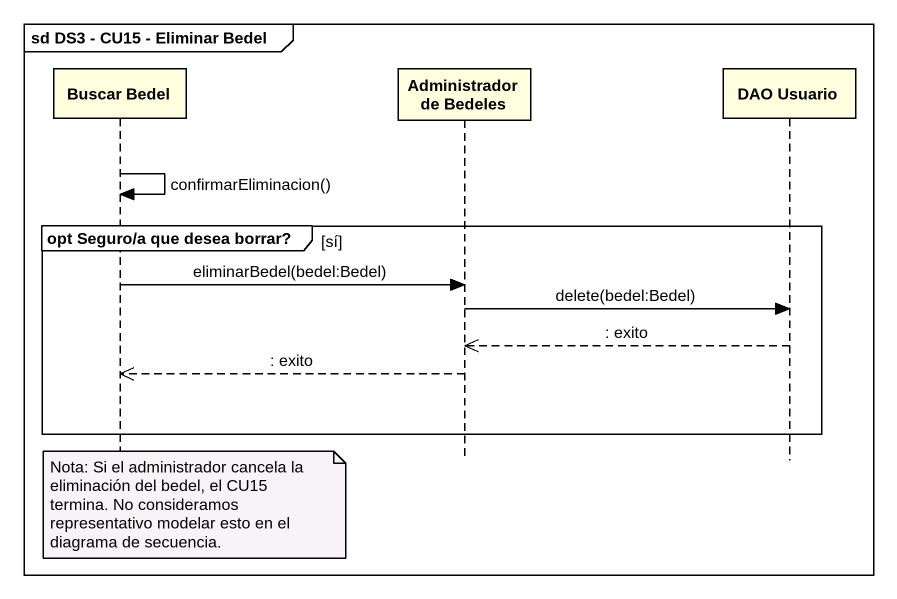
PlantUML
@startuml
mainframe sd DS3 - CU15 - Eliminar Bedel
hide footbox
participant "Buscar Bedel" as Buscar_Bedel #FFFFE0
participant "Administrador de Bedeles" as Administrador_de_Bedeles #FFFFE0
participant "DAO Usuario" as DAO_Usuario #FFFFE0

Buscar_Bedel -> Buscar_Bedel : confirmarEliminacion()
group opt Seguro/a que desea borrar? [sí]
  Buscar_Bedel -> Administrador_de_Bedeles : eliminarBedel(bedel:Bedel)
  Administrador_de_Bedeles -> DAO_Usuario : delete(bedel:Bedel)
  DAO_Usuario -->> Administrador_de_Bedeles : : exito
  Administrador_de_Bedeles -->> Buscar_Bedel : : exito
end
note over Buscar_Bedel : Nota: Si el administrador cancela la eliminación del bedel, el CU15 termina. No consideramos representativo modelar esto en el diagrama de secuencia.
@enduml
